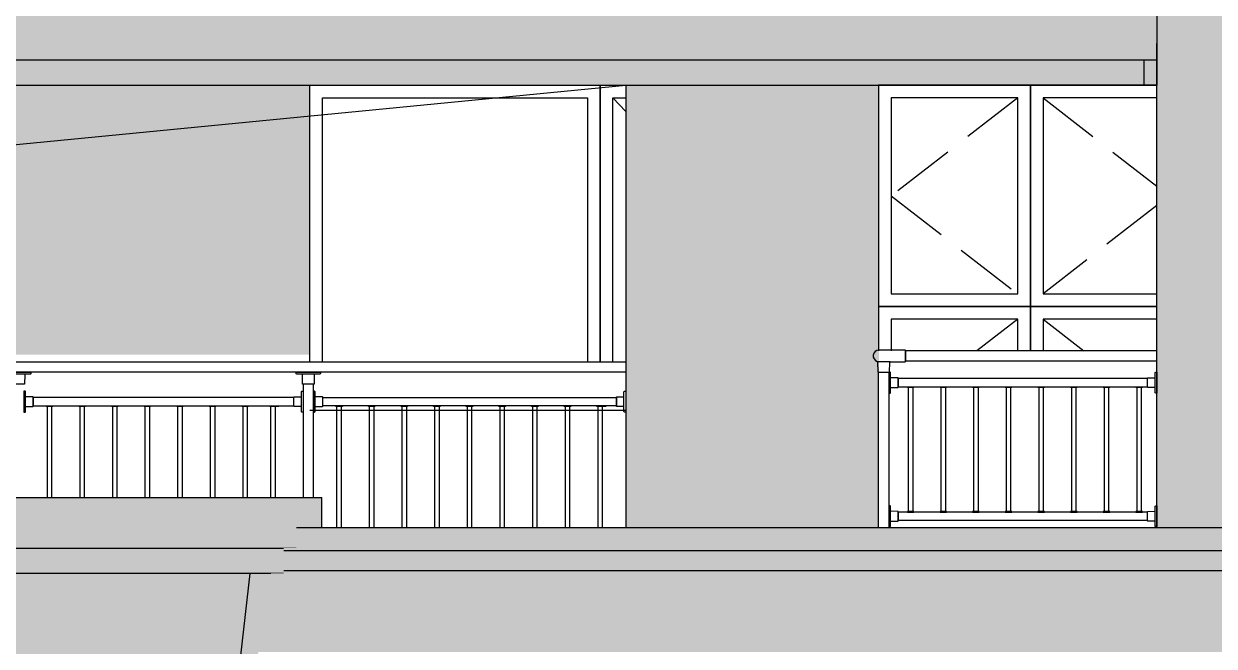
# Model space of a CAD drawing. Extents: x -12446 to 284554, y -295110 to 165007.
# Drawn here: x 18123 to 22830, y -246587 to -244127 of the extents above; entities that cross this region are included whole.
import ezdxf

# ---------------------------------------------------------------- set-up
doc = ezdxf.new("R2010")
doc.units = 0
doc.header["$LTSCALE"] = 1000
doc.linetypes.add('AX-14-E$0$AX-85-M02$0$DASH', pattern=[0.35, 0.25, -0.1])
doc.linetypes.add('AX-14-E$0$DOTE', pattern=[2.42, 2, -0.2, 0.02, -0.2])
doc.layers.get('0').update_dxf_attribs({"linetype": 'CONTINUOUS'})
for name, color, linetype in [('A-Anno-Note', 241, 'CONTINUOUS'), ('AX-14-comp-tc$0$AX-T-LMCZ-Z$1$AX-13-E01-E03$0$家具与填充', 251, 'CONTINUOUS'), ('AX-14-comp-tc$0$灰褐色真石漆', 15, 'CONTINUOUS'), ('AX-14-E$0$A-Detl-Fine', 152, 'CONTINUOUS'), ('AX-14-E$0$A-Detl-Patt', 8, 'CONTINUOUS'), ('AX-14-E$0$A-Detl-Thin', 131, 'CONTINUOUS'), ('AX-14-E$0$A-elev-FIXT', 9, 'CONTINUOUS'), ('AX-14-E$0$A-elev-HRAL', 61, 'CONTINUOUS'), ('AX-14-E$0$A-Elev-line3', 40, 'CONTINUOUS'), ('AX-14-E$0$栏杆型材', 82, 'CONTINUOUS'), ('AX-14-E$0$阳台栏杆扶手', 82, 'CONTINUOUS')]:
    doc.layers.add(name, color=color, linetype=linetype)
doc.layers.add('AX-14-E$0$A-Grid', color=222, linetype='AX-14-E$0$DOTE', plot=False)

# ---------------------------------------------------------------- blocks, each defined once
blk = doc.blocks.new('AX-14-E$0$32固定座立面')
at = {"layer": 'AX-14-E$0$栏杆型材', "color": 6, "linetype": 'Continuous'}
blk.add_line((-7, -22.5), (-7, 22.5), dxfattribs=at)
blk.add_lwpolyline([(-7, -22.5, 0.41166), (-10, -19.5), (-36, -19.3, -0.41166), (-37, -18.3), (-37, 18.3, -0.41166), (-36, 19.3), (-10, 19.5, 0.41166), (-7, 22.5), (-7, 39, -0.41166), (-5, 41), (0, 41.1), (0, -41.1), (-5, -41, -0.41166), (-7, -39)], format="xyb", close=True, dxfattribs=at)
blk = doc.blocks.new('AX-14-E$0$4080转角立图')
at = {"layer": 'AX-14-E$0$A-elev-FIXT', "linetype": 'Continuous'}
blk.add_line((25.6, 42), (-24.3, 42), dxfattribs=at)
blk.add_lwpolyline([(-25.3, 43, -0.327139), (-24.2, 41.5), (-23.5, 0), (23.5, 0), (24.2, 40.5, -0.409111), (25.7, 42), (85.3, 42, 0.414214), (86.8, 43.5), (86.8, 86.5, 0.414214), (85.3, 88), (-18.8, 88, 0.865157)], format="xyb", close=True, dxfattribs=at)
blk = doc.blocks.new('AX-14-E$0$40固定座立图')
at = {"layer": 'AX-14-E$0$A-elev-HRAL', "color": 6, "linetype": 'Continuous'}
blk.add_line((-26.5, -7), (26.5, -7), dxfattribs=at)
blk.add_lwpolyline([(48, -5), (48.1, 0), (-48.1, 0), (-48, -5, 0.41166), (-46, -7), (-26.5, -7, -0.41166), (-23.5, -10), (-23.2, -46, 0.41166), (-22.2, -47), (22.2, -47, 0.41166), (23.2, -46), (23.5, -10, -0.41166), (26.5, -7), (46, -7, 0.41166)], format="xyb", close=True, dxfattribs=at)
blk = doc.blocks.new('AX-14-E$0$5S6G45S6G4S6G1S3GS36G4S35G4S56')
at = {"layer": 'AX-14-E$0$A-Detl-Fine'}
for points in [[(17350, 1855), (17350, 2900), (18399, 2900), (18399, 1855)], [(18499, 1855), (18499, 2900), (18549.5, 2900)], [(20650, 2900), (20199.5, 2900), (20199.5, 2125), (20650, 2125)], [(20099.5, 1900), (20099.5, 2025), (19599.5, 2025), (19599.5, 1900)], [(20650, 2025), (20199.5, 2025), (20199.5, 1900)]]:
    blk.add_lwpolyline(points, dxfattribs=at)
blk.add_lwpolyline([(20099.5, 2900), (19599.5, 2900), (19599.5, 2125), (20099.5, 2125)], close=True, dxfattribs=at)
at = {"layer": 'AX-14-E$0$A-Detl-Patt'}
blk.add_lwpolyline([(13750, 1855), (14311.6, 2537.3), (18549.5, 2950)], dxfattribs=at)
at = {"layer": 'AX-14-E$0$A-Detl-Patt', "linetype": 'AX-14-E$0$AX-85-M02$0$DASH'}
for points in [[(18499, 2900), (18549.5, 2845.7)], [(20099.5, 2900), (19599.5, 2512.5), (20099.5, 2125)], [(20199.5, 2900), (20650, 2550.9)], [(20650, 2474.1), (20199.5, 2125)], [(20099.5, 2025), (19938.3, 1900)], [(20199.5, 2025), (20360.8, 1900)]]:
    blk.add_lwpolyline(points, dxfattribs=at)
at = {"layer": 'AX-14-E$0$A-Detl-Thin'}
for p, q in [((20600, 2950), (20600, 3050)), ((18549.5, 2950), (18549.5, 0)), ((18549.5, 2950), (19499.5, 2950)), ((20650, 2950), (20600, 2950)), ((17300, 1665), (18549.5, 1665)), ((20600, 1100), (20600, 1200)), ((20650, 1100), (20600, 1100)), ((13800, 855), (18499.5, 855))]:
    blk.add_line(p, q, dxfattribs=at)
for points in [[(20650, 525), (20650, 3115)], [(17300, 1855), (17300, 2950), (18449, 2950), (18449, 1855)], [(18449, 1855), (18449, 2950), (18549.5, 2950)], [(20650, 2950), (20149.5, 2950), (20149.5, 2075), (20650, 2075)], [(20149.5, 1900), (20149.5, 2075), (19549.5, 2075), (19549.5, 1900)], [(20650, 2075), (20149.5, 2075), (20149.5, 1900)], [(18549.5, 1855), (18549.5, 855)], [(19499.5, 1200), (19499.5, 1100), (19549.5, 1100), (19549.5, 645), (19249.5, 645)], [(19499.5, 1200), (19549.5, 1200)], [(19549.5, 1100), (20650, 1100)], [(18499.5, 0), (18549.5, 0), (18549.5, 645), (18549.5, 645), (18549.5, 855), (18499.5, 855)], [(13750, 755), (18549.5, 755)]]:
    blk.add_lwpolyline(points, dxfattribs=at)
for points in [[(20149.5, 2950), (19549.5, 2950), (19549.5, 2075), (20149.5, 2075)], [(19499.5, 1200), (20650, 1200), (20650, 1100), (19499.5, 1100)]]:
    blk.add_lwpolyline(points, close=True, dxfattribs=at)
at = {"layer": 'AX-14-E$0$A-elev-HRAL', "ltscale": 10}
for points in [[(19688.8, 1758, -0.414214), (19689.3, 1757.5), (19689.3, 1755.5, -0.414214), (19688.8, 1755), (19663.8, 1755, -0.414214), (19663.3, 1755.5), (19663.3, 1757.5, -0.414214), (19663.8, 1758)], [(19817.8, 1758, -0.414214), (19818.3, 1757.5), (19818.3, 1755.5, -0.414214), (19817.8, 1755), (19792.8, 1755, -0.414214), (19792.3, 1755.5), (19792.3, 1757.5, -0.414214), (19792.8, 1758)], [(19946.8, 1758, -0.414214), (19947.3, 1757.5), (19947.3, 1755.5, -0.414214), (19946.8, 1755), (19921.8, 1755, -0.414214), (19921.3, 1755.5), (19921.3, 1757.5, -0.414214), (19921.8, 1758)], [(20075.8, 1758, -0.414214), (20076.3, 1757.5), (20076.3, 1755.5, -0.414214), (20075.8, 1755), (20050.8, 1755, -0.414214), (20050.3, 1755.5), (20050.3, 1757.5, -0.414214), (20050.8, 1758)], [(20204.8, 1758, -0.414214), (20205.3, 1757.5), (20205.3, 1755.5, -0.414214), (20204.8, 1755), (20179.8, 1755, -0.414214), (20179.3, 1755.5), (20179.3, 1757.5, -0.414214), (20179.8, 1758)], [(20333.8, 1758, -0.414214), (20334.3, 1757.5), (20334.3, 1755.5, -0.414214), (20333.8, 1755), (20308.8, 1755, -0.414214), (20308.3, 1755.5), (20308.3, 1757.5, -0.414214), (20308.8, 1758)], [(20462.8, 1758, -0.414214), (20463.3, 1757.5), (20463.3, 1755.5, -0.414214), (20462.8, 1755), (20437.8, 1755, -0.414214), (20437.3, 1755.5), (20437.3, 1757.5, -0.414214), (20437.8, 1758)], [(20591.8, 1758, -0.414214), (20592.3, 1757.5), (20592.3, 1755.5, -0.414214), (20591.8, 1755), (20566.8, 1755, -0.414214), (20566.3, 1755.5), (20566.3, 1757.5, -0.414214), (20566.8, 1758)], [(16283.6, 1683, -0.414214), (16284.1, 1682.5), (16284.1, 1680.5, -0.414214), (16283.6, 1680), (16258.6, 1680, -0.414214), (16258.1, 1680.5), (16258.1, 1682.5, -0.414214), (16258.6, 1683)], [(16412.6, 1683, -0.414214), (16413.1, 1682.5), (16413.1, 1680.5, -0.414214), (16412.6, 1680), (16387.6, 1680, -0.414214), (16387.1, 1680.5), (16387.1, 1682.5, -0.414214), (16387.6, 1683)], [(16541.6, 1683, -0.414214), (16542.1, 1682.5), (16542.1, 1680.5, -0.414214), (16541.6, 1680), (16516.6, 1680, -0.414214), (16516.1, 1680.5), (16516.1, 1682.5, -0.414214), (16516.6, 1683)], [(16670.6, 1683, -0.414214), (16671.1, 1682.5), (16671.1, 1680.5, -0.414214), (16670.6, 1680), (16645.6, 1680, -0.414214), (16645.1, 1680.5), (16645.1, 1682.5, -0.414214), (16645.6, 1683)], [(16799.6, 1683, -0.414214), (16800.1, 1682.5), (16800.1, 1680.5, -0.414214), (16799.6, 1680), (16774.6, 1680, -0.414214), (16774.1, 1680.5), (16774.1, 1682.5, -0.414214), (16774.6, 1683)], [(16928.6, 1683, -0.414214), (16929.1, 1682.5), (16929.1, 1680.5, -0.414214), (16928.6, 1680), (16903.6, 1680, -0.414214), (16903.1, 1680.5), (16903.1, 1682.5, -0.414214), (16903.6, 1683)], [(17057.6, 1683, -0.414214), (17058.1, 1682.5), (17058.1, 1680.5, -0.414214), (17057.6, 1680), (17032.6, 1680, -0.414214), (17032.1, 1680.5), (17032.1, 1682.5, -0.414214), (17032.6, 1683)], [(17177.6, 1683, -0.414214), (17178.1, 1682.5), (17178.1, 1680.5, -0.414214), (17177.6, 1680), (17142.6, 1680, -0.414214), (17142.1, 1680.5), (17142.1, 1682.5, -0.414214), (17142.6, 1683)], [(17428.6, 1683, -0.414214), (17429.1, 1682.5), (17429.1, 1680.5, -0.414214), (17428.6, 1680), (17403.6, 1680, -0.414214), (17403.1, 1680.5), (17403.1, 1682.5, -0.414214), (17403.6, 1683)], [(17557.6, 1683, -0.414214), (17558.1, 1682.5), (17558.1, 1680.5, -0.414214), (17557.6, 1680), (17532.6, 1680, -0.414214), (17532.1, 1680.5), (17532.1, 1682.5, -0.414214), (17532.6, 1683)], [(17686.6, 1683, -0.414214), (17687.1, 1682.5), (17687.1, 1680.5, -0.414214), (17686.6, 1680), (17661.6, 1680, -0.414214), (17661.1, 1680.5), (17661.1, 1682.5, -0.414214), (17661.6, 1683)], [(17815.6, 1683, -0.414214), (17816.1, 1682.5), (17816.1, 1680.5, -0.414214), (17815.6, 1680), (17790.6, 1680, -0.414214), (17790.1, 1680.5), (17790.1, 1682.5, -0.414214), (17790.6, 1683)], [(17944.6, 1683, -0.414214), (17945.1, 1682.5), (17945.1, 1680.5, -0.414214), (17944.6, 1680), (17919.6, 1680, -0.414214), (17919.1, 1680.5), (17919.1, 1682.5, -0.414214), (17919.6, 1683)], [(18073.6, 1683, -0.414214), (18074.1, 1682.5), (18074.1, 1680.5, -0.414214), (18073.6, 1680), (18048.6, 1680, -0.414214), (18048.1, 1680.5), (18048.1, 1682.5, -0.414214), (18048.6, 1683)], [(18202.6, 1683, -0.414214), (18203.1, 1682.5), (18203.1, 1680.5, -0.414214), (18202.6, 1680), (18177.6, 1680, -0.414214), (18177.1, 1680.5), (18177.1, 1682.5, -0.414214), (18177.6, 1683)], [(18331.6, 1683, -0.414214), (18332.1, 1682.5), (18332.1, 1680.5, -0.414214), (18331.6, 1680), (18306.6, 1680, -0.414214), (18306.1, 1680.5), (18306.1, 1682.5, -0.414214), (18306.6, 1683)], [(18470.6, 1683, -0.414214), (18471.1, 1682.5), (18471.1, 1680.5, -0.414214), (18470.6, 1680), (18435.6, 1680, -0.414214), (18435.1, 1680.5), (18435.1, 1682.5, -0.414214), (18435.6, 1683)], [(19688.8, 1262, 0.414214), (19689.3, 1262.5), (19689.3, 1264.5, 0.414214), (19688.8, 1265), (19663.8, 1265, 0.414214), (19663.3, 1264.5), (19663.3, 1262.5, 0.414214), (19663.8, 1262)], [(19817.8, 1262, 0.414214), (19818.3, 1262.5), (19818.3, 1264.5, 0.414214), (19817.8, 1265), (19792.8, 1265, 0.414214), (19792.3, 1264.5), (19792.3, 1262.5, 0.414214), (19792.8, 1262)], [(19946.8, 1262, 0.414214), (19947.3, 1262.5), (19947.3, 1264.5, 0.414214), (19946.8, 1265), (19921.8, 1265, 0.414214), (19921.3, 1264.5), (19921.3, 1262.5, 0.414214), (19921.8, 1262)], [(20075.8, 1262, 0.414214), (20076.3, 1262.5), (20076.3, 1264.5, 0.414214), (20075.8, 1265), (20050.8, 1265, 0.414214), (20050.3, 1264.5), (20050.3, 1262.5, 0.414214), (20050.8, 1262)], [(20204.8, 1262, 0.414214), (20205.3, 1262.5), (20205.3, 1264.5, 0.414214), (20204.8, 1265), (20179.8, 1265, 0.414214), (20179.3, 1264.5), (20179.3, 1262.5, 0.414214), (20179.8, 1262)], [(20333.8, 1262, 0.414214), (20334.3, 1262.5), (20334.3, 1264.5, 0.414214), (20333.8, 1265), (20308.8, 1265, 0.414214), (20308.3, 1264.5), (20308.3, 1262.5, 0.414214), (20308.8, 1262)], [(20462.8, 1262, 0.414214), (20463.3, 1262.5), (20463.3, 1264.5, 0.414214), (20462.8, 1265), (20437.8, 1265, 0.414214), (20437.3, 1264.5), (20437.3, 1262.5, 0.414214), (20437.8, 1262)], [(20591.8, 1262, 0.414214), (20592.3, 1262.5), (20592.3, 1264.5, 0.414214), (20591.8, 1265), (20566.8, 1265, 0.414214), (20566.3, 1264.5), (20566.3, 1262.5, 0.414214), (20566.8, 1262)], [(16283.6, 917, 0.414214), (16284.1, 917.5), (16284.1, 919.5, 0.414214), (16283.6, 920), (16258.6, 920, 0.414214), (16258.1, 919.5), (16258.1, 917.5, 0.414214), (16258.6, 917)], [(16412.6, 917, 0.414214), (16413.1, 917.5), (16413.1, 919.5, 0.414214), (16412.6, 920), (16387.6, 920, 0.414214), (16387.1, 919.5), (16387.1, 917.5, 0.414214), (16387.6, 917)], [(16541.6, 917, 0.414214), (16542.1, 917.5), (16542.1, 919.5, 0.414214), (16541.6, 920), (16516.6, 920, 0.414214), (16516.1, 919.5), (16516.1, 917.5, 0.414214), (16516.6, 917)], [(16670.6, 917, 0.414214), (16671.1, 917.5), (16671.1, 919.5, 0.414214), (16670.6, 920), (16645.6, 920, 0.414214), (16645.1, 919.5), (16645.1, 917.5, 0.414214), (16645.6, 917)], [(16799.6, 917, 0.414214), (16800.1, 917.5), (16800.1, 919.5, 0.414214), (16799.6, 920), (16774.6, 920, 0.414214), (16774.1, 919.5), (16774.1, 917.5, 0.414214), (16774.6, 917)], [(16928.6, 917, 0.414214), (16929.1, 917.5), (16929.1, 919.5, 0.414214), (16928.6, 920), (16903.6, 920, 0.414214), (16903.1, 919.5), (16903.1, 917.5, 0.414214), (16903.6, 917)], [(17057.6, 917, 0.414214), (17058.1, 917.5), (17058.1, 919.5, 0.414214), (17057.6, 920), (17032.6, 920, 0.414214), (17032.1, 919.5), (17032.1, 917.5, 0.414214), (17032.6, 917)], [(17177.6, 917, 0.414214), (17178.1, 917.5), (17178.1, 919.5, 0.414214), (17177.6, 920), (17142.6, 920, 0.414214), (17142.1, 919.5), (17142.1, 917.5, 0.414214), (17142.6, 917)], [(17428.6, 917, 0.414214), (17429.1, 917.5), (17429.1, 919.5, 0.414214), (17428.6, 920), (17403.6, 920, 0.414214), (17403.1, 919.5), (17403.1, 917.5, 0.414214), (17403.6, 917)], [(17557.6, 917, 0.414214), (17558.1, 917.5), (17558.1, 919.5, 0.414214), (17557.6, 920), (17532.6, 920, 0.414214), (17532.1, 919.5), (17532.1, 917.5, 0.414214), (17532.6, 917)], [(17686.6, 917, 0.414214), (17687.1, 917.5), (17687.1, 919.5, 0.414214), (17686.6, 920), (17661.6, 920, 0.414214), (17661.1, 919.5), (17661.1, 917.5, 0.414214), (17661.6, 917)], [(17815.6, 917, 0.414214), (17816.1, 917.5), (17816.1, 919.5, 0.414214), (17815.6, 920), (17790.6, 920, 0.414214), (17790.1, 919.5), (17790.1, 917.5, 0.414214), (17790.6, 917)], [(17944.6, 917, 0.414214), (17945.1, 917.5), (17945.1, 919.5, 0.414214), (17944.6, 920), (17919.6, 920, 0.414214), (17919.1, 919.5), (17919.1, 917.5, 0.414214), (17919.6, 917)], [(18073.6, 917, 0.414214), (18074.1, 917.5), (18074.1, 919.5, 0.414214), (18073.6, 920), (18048.6, 920, 0.414214), (18048.1, 919.5), (18048.1, 917.5, 0.414214), (18048.6, 917)], [(18202.6, 917, 0.414214), (18203.1, 917.5), (18203.1, 919.5, 0.414214), (18202.6, 920), (18177.6, 920, 0.414214), (18177.1, 919.5), (18177.1, 917.5, 0.414214), (18177.6, 917)], [(18331.6, 917, 0.414214), (18332.1, 917.5), (18332.1, 919.5, 0.414214), (18331.6, 920), (18306.6, 920, 0.414214), (18306.1, 919.5), (18306.1, 917.5, 0.414214), (18306.6, 917)], [(18470.6, 917, 0.414214), (18471.1, 917.5), (18471.1, 919.5, 0.414214), (18470.6, 920), (18435.6, 920, 0.414214), (18435.1, 919.5), (18435.1, 917.5, 0.414214), (18435.6, 917)]]:
    blk.add_lwpolyline(points, format="xyb", close=True, dxfattribs=at)
for points in [[(19666.8, 1265), (19685.8, 1265), (19685.8, 1755), (19666.8, 1755)], [(19795.8, 1265), (19814.8, 1265), (19814.8, 1755), (19795.8, 1755)], [(19924.8, 1265), (19943.8, 1265), (19943.8, 1755), (19924.8, 1755)], [(20053.8, 1265), (20072.8, 1265), (20072.8, 1755), (20053.8, 1755)], [(20182.8, 1265), (20201.8, 1265), (20201.8, 1755), (20182.8, 1755)], [(20311.8, 1265), (20330.8, 1265), (20330.8, 1755), (20311.8, 1755)], [(20440.8, 1265), (20459.8, 1265), (20459.8, 1755), (20440.8, 1755)], [(20569.8, 1265), (20588.8, 1265), (20588.8, 1755), (20569.8, 1755)], [(16261.6, 920), (16280.6, 920), (16280.6, 1680), (16261.6, 1680)], [(16390.6, 920), (16409.6, 920), (16409.6, 1680), (16390.6, 1680)], [(16519.6, 920), (16538.6, 920), (16538.6, 1680), (16519.6, 1680)], [(16648.6, 920), (16667.6, 920), (16667.6, 1680), (16648.6, 1680)], [(16777.6, 920), (16796.6, 920), (16796.6, 1680), (16777.6, 1680)], [(16906.6, 920), (16925.6, 920), (16925.6, 1680), (16906.6, 1680)], [(17035.6, 920), (17054.6, 920), (17054.6, 1680), (17035.6, 1680)], [(17145.6, 920), (17164.6, 920), (17164.6, 1680), (17145.6, 1680)], [(17406.6, 920), (17425.6, 920), (17425.6, 1680), (17406.6, 1680)], [(17535.6, 920), (17554.6, 920), (17554.6, 1680), (17535.6, 1680)], [(17664.6, 920), (17683.6, 920), (17683.6, 1680), (17664.6, 1680)], [(17793.6, 920), (17812.6, 920), (17812.6, 1680), (17793.6, 1680)], [(17922.6, 920), (17941.6, 920), (17941.6, 1680), (17922.6, 1680)], [(18051.6, 920), (18070.6, 920), (18070.6, 1680), (18051.6, 1680)], [(18180.6, 920), (18199.6, 920), (18199.6, 1680), (18180.6, 1680)], [(18309.6, 920), (18328.6, 920), (18328.6, 1680), (18309.6, 1680)], [(18438.6, 920), (18457.6, 920), (18457.6, 1680), (18438.6, 1680)]]:
    blk.add_lwpolyline(points, close=True, dxfattribs=at)
at = {"layer": 'AX-14-E$0$栏杆型材'}
for points in [[(19549.5, 1815), (19589.5, 1815), (19589.5, 1200), (19549.5, 1200)], [(20613, 1790), (19626.5, 1790), (19626.5, 1758), (20613, 1758)], [(17274.5, 1768), (17274.5, 855), (17314.5, 855), (17314.5, 1768)], [(16206.5, 1683), (17237.5, 1683), (17237.5, 1715), (16206.5, 1715)], [(18512.5, 1683), (17351.5, 1683), (17351.5, 1715), (18512.5, 1715)], [(20613, 1262), (19626.5, 1262), (19626.5, 1230), (20613, 1230)], [(17237.5, 917), (16206.5, 917), (16206.5, 885), (17237.5, 885)], [(17351.5, 917), (18512.5, 917), (18512.5, 885), (17351.5, 885)]]:
    blk.add_lwpolyline(points, close=True, dxfattribs=at)
at = {"layer": 'AX-14-E$0$阳台栏杆扶手'}
for p, q in [((18549.5, 1855), (15314.3, 1855)), ((18549.5, 1815), (15314.3, 1815))]:
    blk.add_line(p, q, dxfattribs=at)
blk.add_lwpolyline([(19656.3, 1860), (20650, 1860), (20650, 1900), (19656.3, 1900)], close=True, dxfattribs=at)
at = {"layer": 'AX-14-E$0$A-elev-HRAL'}
for name, p in [('AX-14-E$0$4080转角立图', (19569.5, 1815)), ('AX-14-E$0$32固定座立面', (20650, 1774)), ('AX-14-E$0$32固定座立面', (17274.5, 1699)), ('AX-14-E$0$32固定座立面', (18549.5, 1699)), ('AX-14-E$0$32固定座立面', (20650, 1246)), ('AX-14-E$0$32固定座立面', (17274.5, 901)), ('AX-14-E$0$32固定座立面', (18549.5, 901))]:
    blk.add_blockref(name, p, dxfattribs=at)
at = {"layer": 'AX-14-E$0$A-elev-HRAL', "xscale": -1}
for name, p in [('AX-14-E$0$40固定座立图', (16149.5, 1815)), ('AX-14-E$0$40固定座立图', (17294.5, 1815)), ('AX-14-E$0$32固定座立面', (16169.5, 1699)), ('AX-14-E$0$32固定座立面', (17314.5, 1699)), ('AX-14-E$0$32固定座立面', (16169.5, 901)), ('AX-14-E$0$32固定座立面', (17314.5, 901))]:
    blk.add_blockref(name, p, dxfattribs=at)
at = {"layer": 'AX-14-E$0$A-elev-HRAL', "extrusion": (0, 0, -1), "zscale": -1}
for p in [(-19589.5, 1774), (-19589.5, 1246)]:
    blk.add_blockref('AX-14-E$0$32固定座立面', p, dxfattribs=at)
blk = doc.blocks.new('AX-14-E$0$A$C4D5E14F1')
at = {"layer": 'AX-14-E$0$A-Detl-Thin'}
for p, q in [((20650, 525), (20650, 0)), ((12050, 100), (20650, 100)), ((12050, 0), (20650, 0))]:
    blk.add_line(p, q, dxfattribs=at)
blk = doc.blocks.new('AX-14-E$0$GRC券心石')
blk.add_wipeout([(-700, 200), (-700, 0), (-650, 0), (-650, -100), (-600, -100), (-409.5, -1500), (609.5, -1500), (800, -100), (850, -100), (850, 0), (900, 0), (900, 200)]).dxf.layer = 'AX-14-E$0$A-Detl-Thin'
for points in [[(-700, 200), (-700, 0), (900, 0), (900, 200)], [(-700, 200), (900, 200)], [(800, -100), (609.5, -1500), (-409.5, -1500), (-600, -100)], [(615.8, -100), (490.8, -1200), (-290.8, -1200), (-415.8, -100)]]:
    blk.add_lwpolyline(points)
blk.add_lwpolyline([(-650, 0), (850, 0), (850, -100), (-650, -100)], close=True)
blk = doc.blocks.new('AX-14-E$0$A$C2ECB7205')
at = {"layer": 'AX-14-E$0$A-Detl-Thin'}
blk.add_line((9422.2, 4025, 0), (10822.2, 4025, 0), dxfattribs=at)
blk.add_wipeout([(20219.4, 3904.8), (20219.4, 3814.8), (20169.5, 3814.8), (20169.5, 3734.8), (20156.6, 3734.8), (20079.5, 3414.8), (20029.5, 3414.8), (20029.5, 3374.8), (20009.5, 3294.8), (19989.5, 3074.8), (20049.5, 3074.8), (20049.5, 2994.8), (19919.5, 2994.8), (19919.5, 2794.8), (20044.5, 2794.8), (20044.5, 2704.8), (19994.5, 2704.8), (19994.5, 2534.8), (19944.5, 2374.8), (19944.5, 2004.8), (19894.5, 2004.8), (19894.5, 1854.8), (19819.5, 1854.8), (19819.5, 380), (19994.5, 380), (19994.5, 290), (19944.5, 290), (19943.6, 240), (19894.5, 240), (19894.5, 0), (19144.5, 0), (19144.5, 240), (19094.5, 240), (19094.5, 290), (19044.5, 290), (19044.5, 380), (19219.4, 380), (19219.4, 1854.8), (19144.5, 1854.8), (19144.5, 2004.8), (19094.5, 2004.8), (19094.5, 2375.4), (19044.5, 2534.8), (19044.5, 2704.8), (10583.5, 2705), (10722.2, 3725), (10772.2, 3725), (10772.2, 3825), (10822.2, 3825), (10822.2, 3904.8)]).translate(0, 0, 0).dxf.layer = 'AX-14-E$0$A-Detl-Thin'
at = {"layer": 'AX-14-E$0$A-Elev-line3'}
for p, q in [((20219.4, 3904.8, 0), (10822.2, 3904.8, 0)), ((20169.5, 3814.8, 0), (10772.2, 3814.8, 0)), ((20156.7, 3734.8, 0), (10772.2, 3734.8, 0))]:
    blk.add_line(p, q, dxfattribs=at)
blk = doc.blocks.new('AX-14-comp-tc')
at = {"layer": 'AX-14-comp-tc$0$AX-T-LMCZ-Z$1$AX-13-E01-E03$0$家具与填充'}
h = blk.add_hatch(dxfattribs=at)
h.set_pattern_fill('AR-SAND', color=256, scale=24)
h.set_pattern_definition([(37.5, (-60483.766, -415276.595), (-1.920038, 58.729588), [0, -46.3296, 0, -51.816, 0, -49.53]), (7.5, (-60483.77, -415276.595), (53.942794, 86.019012), [0, -24.9936, 0, -41.7576, 0, -16.002]), (327.5, (-60521.257, -415276.595), (94.919084, 0.172462), [0, -15.24, 0, -54.864, 0, -71.628]), (317.5, (-60521.26, -415276.595), (91.626774, 26.75152), [0, -7.62, 0, -35.9664, 0, -41.148])])
h.paths.add_polyline_path([(8252.5, -252541.9), (8252.5, -252631.9), (8302.4, -252632.1), (8302.4, -252712.1), (8315.2, -252712.1), (8392.4, -253032.1), (17806.8, -253032.1), (17876.2, -253652.1), (17735.6, -253652.1), (17574, -253372.1), (8422.4, -253372.1), (8422.4, -253452.1), (8552.4, -253452.1), (8552.4, -253652.1), (8428.7, -253652.1), (8428.7, -253742.1), (8478.7, -253742.1), (17888.7, -253743.5), (17940.1, -254121.9), (18759.2, -254121.9), (18810.9, -253741.9), (28271.9, -253742.1), (28271.9, -253652.1), (28147, -253652.1), (28147, -253452.1), (28276.9, -253452.1), (28276.9, -253372.1), (19130.8, -253372.1), (18969.2, -253652.1), (18813.6, -253652.1), (18897.9, -253032.1), (28306.9, -253032.1), (28384.1, -252712.1), (28396.9, -252712.1), (28396.9, -252632.1), (28446.8, -252632.1), (28446.8, -252542.1), (19149.7, -252541.9), (19149.7, -252421.9), (17549.7, -252421.9), (17549.7, -252542.1)])
at = {"layer": 'AX-14-comp-tc$0$灰褐色真石漆'}
h = blk.add_hatch(dxfattribs=at)
h.set_pattern_fill('离散材料', color=256, scale=50)
h.set_pattern_definition([(0, (-60267.77, -415132.6), (132, 228), [12, -201, 9, -87, 18, -213]), (10, (-60324.77, -415009.6), (80.67614, 285.3443), [21, -51, 27, -159, 15, -198]), (20, (-60354.77, -415105.6), (133.47095, 220.97625), [24, -165, 21, -123, 15, -96]), (30, (-60267.77, -415123.6), (-21.96926, 254.05187), [15, -99, 12, -147, 9, -195]), (40, (-60351.77, -415057.6), (33.83592, 216.37036), [12, -132, 9, -84, 24, -153]), (50, (-60306.77, -415165.6), (-80.24786, 235.7335), [6, -111, 15, -183, 18, -93]), (60, (-60297.77, -415144.6), (-99.47303, 223.70766), [15, -123, 6, -144, 12, -111]), (70, (-60330.77, -415180.6), (-109.89227, 215.58685), [9, -57, 18, -96, 12, -132]), (80, (-60315.77, -415003.6), (-208.56534, 164.71945), [21, -132, 9, -156, 18, -147]), (90, (-60297.77, -415132.6), (-264, 111), [18, -93, 12, -183, 6, -186]), (100, (-60345.77, -415039.6), (-247.97146, 145.1453), [21, -117, 18, -96, 21, -219]), (110, (-60366.77, -415210.6), (-240.44034, 81.69114), [24, -78, 12, -159, 18, -174]), (120, (-60447.77, -415174.6), (-286.64994, 28.49227), [15, -201, 18, -93, 21, -123]), (130, (-60381.77, -415240.6), (-279.10777, 71.26608), [9, -66, 12, -129, 24, -168]), (140, (-60471.77, -415000.6), (-220.59685, -34.20569), [18, -108, 21, -93, 12, -126]), (150, (-60222.77, -415258.6), (-204.82497, -120.76726), [12, -84, 24, -186, 21, -171]), (160, (-60420.77, -415090.6), (-237.90107, -162.4287), [18, -126, 15, -114, 12, -183]), (170, (-60402.77, -415162.6), (-215.64405, -169.12317), [27, -99, 18, -135, 24, -132])])
h.paths.add_polyline_path([(22452.4, -221291.6), (22903.7, -221291.6), (22903.7, -252542.1), (22452.4, -252542.1)])
h = blk.add_hatch(dxfattribs=at)
h.set_pattern_fill('离散材料', color=256, scale=50)
h.set_pattern_definition([(0, (-60267.77, -474132.6), (132, 228), [12, -201, 9, -87, 18, -213]), (10, (-60324.77, -474009.6), (80.67614, 285.34428), [21, -51, 27, -159, 15, -198]), (20, (-60354.77, -474105.6), (133.47095, 220.97625), [24, -165, 21, -123, 15, -96]), (30, (-60267.77, -474123.6), (-21.96926, 254.05187), [15, -99, 12, -147, 9, -195]), (40, (-60351.77, -474057.6), (33.83592, 216.370355), [12, -132, 9, -84, 24, -153]), (50, (-60306.77, -474165.6), (-80.24786, 235.7335), [6, -111, 15, -183, 18, -93]), (60, (-60297.77, -474144.6), (-99.47303, 223.70766), [15, -123, 6, -144, 12, -111]), (70, (-60330.77, -474180.6), (-109.89227, 215.58685), [9, -57, 18, -96, 12, -132]), (80, (-60315.77, -474003.6), (-208.56534, 164.71945), [21, -132, 9, -156, 18, -147]), (90, (-60297.77, -474132.6), (-264, 111), [18, -93, 12, -183, 6, -186]), (100, (-60345.77, -474039.6), (-247.97146, 145.1453), [21, -117, 18, -96, 21, -219]), (110, (-60366.77, -474210.6), (-240.44034, 81.69114), [24, -78, 12, -159, 18, -174]), (120, (-60447.77, -474174.6), (-286.64994, 28.49227), [15, -201, 18, -93, 21, -123]), (130, (-60381.77, -474240.6), (-279.10777, 71.26608), [9, -66, 12, -129, 24, -168]), (140, (-60471.77, -474000.6), (-220.59685, -34.20569), [18, -108, 21, -93, 12, -126]), (150, (-60222.77, -474258.6), (-204.82497, -120.76726), [12, -84, 24, -186, 21, -171]), (160, (-60420.77, -474090.6), (-237.90107, -162.4287), [18, -126, 15, -114, 12, -183]), (170, (-60402.77, -474162.6), (-215.64405, -169.12317), [27, -99, 18, -135, 24, -132])])
h.paths.add_polyline_path([(21351.9, -250791.9), (22452.4, -250791.9), (22452.4, -252541.9), (21351.9, -252541.9)], flags=16)
edge = h.paths.add_edge_path()
edge.add_line((13852.4, -252541.9), (14652.4, -252541.9))
edge.add_line((14652.4, -252541.9), (14652.4, -250791.9))
edge.add_line((14652.4, -250791.9), (13852.4, -250791.9))
edge.add_line((13852.4, -250791.9), (13852.7, -250626.9))
edge.add_line((13852.7, -250626.9), (13852.4, -250626.9))
edge.add_line((13852.4, -250626.9), (13852.4, -250526.9))
edge.add_line((13852.4, -250526.9), (13852.4, -250326.9))
edge.add_line((13852.4, -250326.9), (13852.4, -249936.9))
edge.add_line((13852.4, -249936.9), (22452.4, -249936.9))
edge.add_line((22452.4, -249936.9), (22452.4, -252542.1))
edge.add_line((22452.4, -252542.1), (20902.4, -252542.1))
edge.add_line((20902.4, -252542.1), (20351.9, -252542.1))
edge.add_line((20351.9, -252542.1), (20351.9, -252140.6))
edge.add_line((20351.9, -252140.6), (20351.9, -250791.9))
edge.add_line((20351.9, -250791.9), (19102.4, -250791.9))
edge.add_line((19102.4, -250791.9), (19102.4, -251856.9))
edge.add_line((19102.4, -251856.9), (18724.8, -251856.9))
edge.add_line((18724.8, -251856.9), (18524.8, -251856.9))
edge.add_line((18524.8, -251856.9), (17602.4, -251856.9))
edge.add_line((17602.4, -251856.9), (17602.4, -250791.9))
edge.add_line((17602.4, -250791.9), (15802.4, -250791.9))
edge.add_line((15802.4, -250791.9), (15802.4, -251886.9))
edge.add_line((15802.4, -251886.9), (15552.4, -251886.9))
edge.add_line((15552.4, -251886.9), (15552.4, -252541.9))
edge.add_line((15552.4, -252541.9), (13852.4, -252541.9))
blk = doc.blocks.new('AX-14-E')
blk.add_blockref('AX-14-E$0$5S6G45S6G4S6G1S3GS36G4S35G4S56', (1953.9, -247319.4))
at = {"layer": 'AX-14-E$0$A-Grid'}
blk.add_line((-714.4, -246554.4), (39369.1, -246554.4), dxfattribs=at)
blk.add_blockref('AX-14-E$0$A$C4D5E14F1', (1953.9, -244369.4))
at = {"layer": 'AX-14-E$0$A-Elev-line3'}
blk.add_blockref('AX-14-E$0$GRC券心石', (18401.2, -246199.4, 0), dxfattribs=at)
at = {"layer": 'AX-14-E$0$A-Detl-Thin'}
blk.add_blockref('AX-14-E$0$A$C2ECB7205', (8379, -250024.4, 0), dxfattribs=at)
blk.add_blockref('AX-14-comp-tc', (152.8, 6422.5), dxfattribs=at)

msp = doc.modelspace()

# ---------------------------------------------------------------- block references
at = {"layer": 'A-Anno-Note'}
msp.add_blockref('AX-14-E', (0, 0), dxfattribs=at)

doc.saveas('drawing.dxf')
